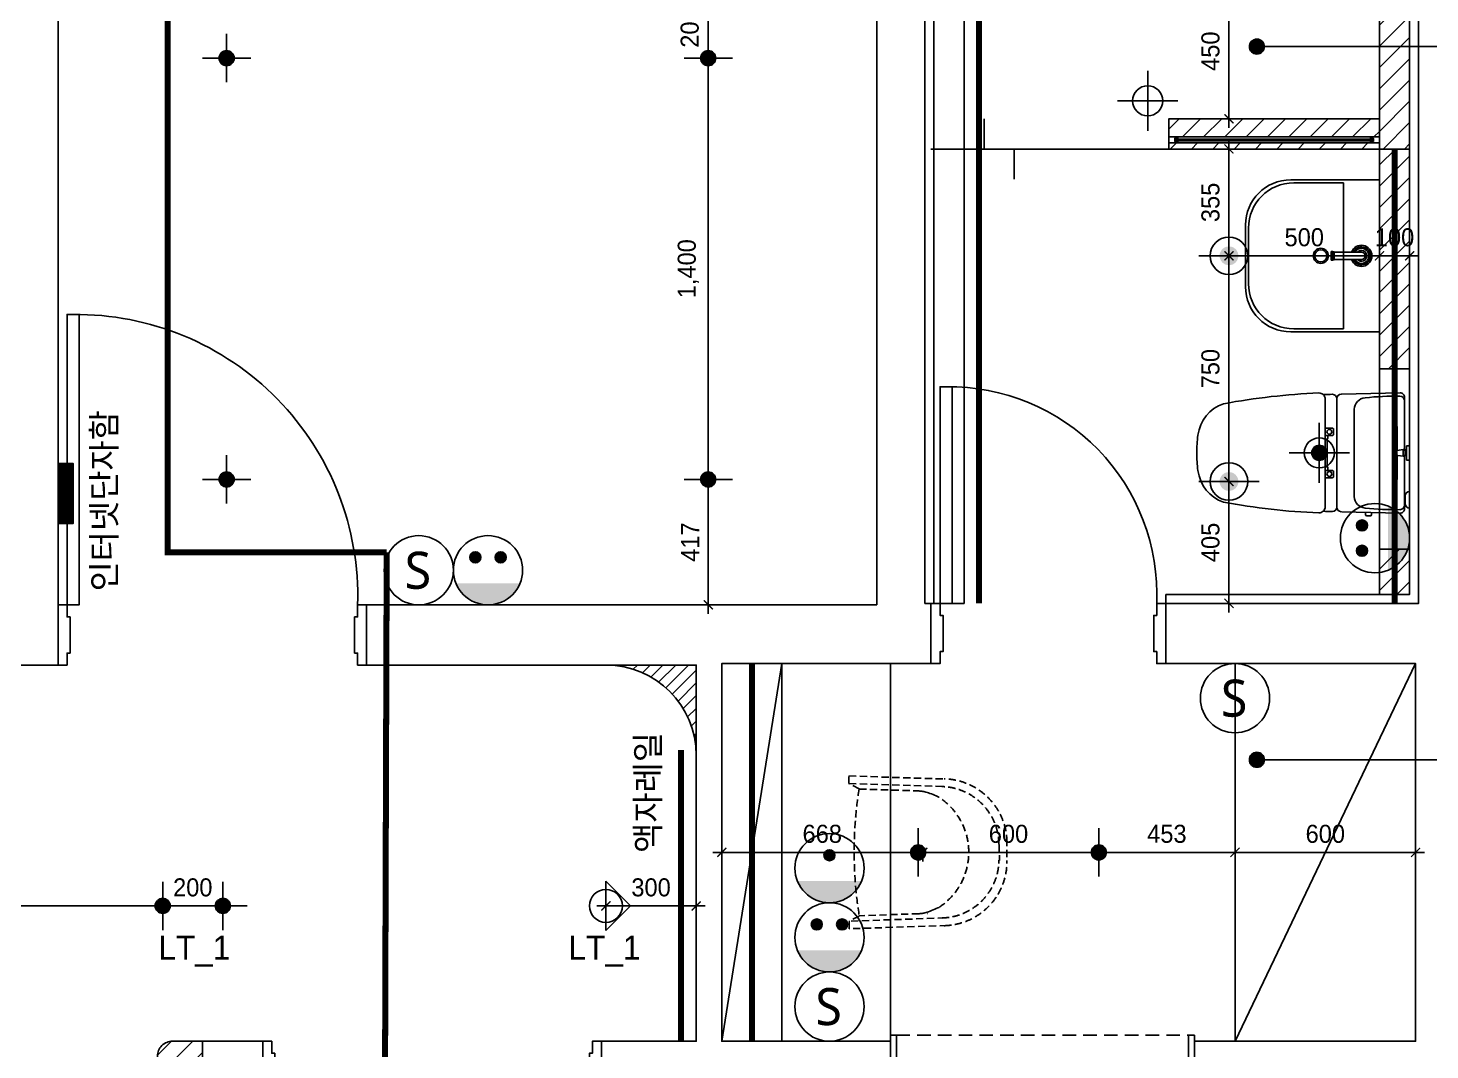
# Model space of a CAD drawing. Header units: millimetres. Extents: x 204923 to 257123, y 77248 to 107783.
# Drawn here: x 244012 to 248670, y 98023 to 101419 of the extents above; entities that cross this region are included whole.
import ezdxf

# ---------------------------------------------------------------- set-up
doc = ezdxf.new("R2010")
doc.units = ezdxf.units.MM
doc.header["$LTSCALE"] = 30
doc.header["$PDMODE"] = 3
for name, pattern in [('DH-HID2', [1.2, 0.8, -0.4]), ('HID', [2.3, 1.5, -0.8]), ('HID2', [1, 0.5, -0.5]), ('HIDDEN', [9.525, 6.35, -3.175])]:
    doc.linetypes.add(name, pattern=pattern)
doc.layers.get('DEFPOINTS').update_dxf_attribs({"color": 248})
for name, color, linetype in [('0-ELC TEXT', 7, 'Continuous'), ('03-WAL NEW', 3, 'Continuous'), ('06-FUR', 6, 'Continuous'), ('07-DIM WAL', 5, 'Continuous'), ('08-HAT', 8, 'Continuous'), ('2-con', 2, 'Continuous'), ('3.기호.계단선', 30, 'Continuous'), ('BATH', 5, 'Continuous'), ('CEIL-LIGHT', 7, 'Continuous'), ('CO-BATH', 6, 'Continuous'), ('CO-DO-FR', 7, 'Continuous'), ('CO-DOOR', 8, 'Continuous'), ('FIN', 2, 'Continuous'), ('FU-FURM', 251, 'DH-HID2'), ('HL', 6, 'HIDDEN'), ('RC-LIGHT', 7, 'Continuous'), ('설비', 140, 'Continuous')]:
    doc.layers.add(name, color=color, linetype=linetype)
doc.styles.add('HY 울릉도 L', font='')
doc.styles.add('코레일둥고', font='Korail_Round_Gothic_Medium.ttf')
doc.styles.get('HY 울릉도 L').set_extended_font_data('HY울릉도L')
doc.dimstyles.new('30', dxfattribs={"dimscale": 30, "dimtxt": 2, "dimasz": 1, "dimexe": 1, "dimexo": 1, "dimgap": 1, "dimtad": 1, "dimdec": 0, "dimrnd": 0.05, "dimdsep": 46, "dimlunit": 6, "dimtxsty": 'HY 울릉도 L', "dimblk": 'ARCHTICK', "dimcen": 2.5, "dimdle": 1, "dimclrd": 133, "dimclre": 133, "dimclrt": 30, "dimadec": 0, "dimazin": 0, "dimtfac": 1, "dimtdec": 0, "dimtix": 1, "dimtmove": 2, "dimatfit": 3, "dimldrblk": 'ARCHTICK', "dimfxl": 1, "dimlwd": -1, "dimlwe": -1, "dimarcsym": 0})
pattern_1 = [(45, (54919.72, 2669.96), (-35.355339, 35.355339), [])]

# ---------------------------------------------------------------- blocks, each defined once
blk = doc.blocks.new('_ArchTick')
at = {"color": 0, "linetype": 'ByBlock', "const_width": 0.15}
blk.add_lwpolyline([(-0.5, -0.5), (0.5, 0.5)], dxfattribs=at)
blk = doc.blocks.new('*D611')
at = {"layer": '07-DIM WAL', "color": 133}
for p, q in [((245932.1, 98531.9), (245932.1, 98531.9)), ((246232.1, 98531.9), (246232.1, 98531.9)), ((245902.1, 98501.9), (246262.1, 98501.9))]:
    blk.add_line(p, q, dxfattribs=at)
at = {"layer": 'DEFPOINTS', "color": 0}
for p in [(245932.1, 98501.9), (246232.1, 98501.9), (246232.1, 98501.9)]:
    blk.add_point(p, dxfattribs=at)
at = {"layer": '07-DIM WAL', "color": 133, "xscale": 30, "yscale": 30, "zscale": 30, "rotation": 180}
blk.add_blockref('_ArchTick', (245932.1, 98501.9), dxfattribs=at)
at = {"layer": '07-DIM WAL', "color": 133, "xscale": 30, "yscale": 30, "zscale": 30}
blk.add_blockref('_ArchTick', (246232.1, 98501.9), dxfattribs=at)
at = {"layer": '07-DIM WAL', "color": 30, "insert": (246082.1, 98563.2), "char_height": 60, "attachment_point": 5, "style": 'HY 울릉도 L'}
blk.add_mtext('300', dxfattribs=at)
blk = doc.blocks.new('1')
at = {"linetype": 'Continuous'}
h = blk.add_hatch(color=4, dxfattribs=at)
h.dxf.hatch_style = 1
edge = h.paths.add_edge_path()
edge.add_arc((11539653.5, -14273503.8), 37.5, 0, 360)
at = {"color": 1, "linetype": 'Continuous'}
for p, q in [((11539653.5, -14273637.1), (11539653.5, -14273370.5)), ((11539520.2, -14273503.8), (11539786.8, -14273503.8))]:
    blk.add_line(p, q, dxfattribs=at)
at = {"color": 4, "linetype": 'Continuous'}
for radius in [41.5, 37.5]:
    blk.add_circle((11539653.5, -14273503.8), radius, dxfattribs=at)
blk = doc.blocks.new('*D618')
at = {"layer": '07-DIM WAL', "color": 133}
for p, q in [((246272.1, 101549.4), (246272.1, 101289.4)), ((246242.1, 101519.4), (246242.1, 101519.4)), ((246242.1, 101319.4), (246242.1, 101319.4))]:
    blk.add_line(p, q, dxfattribs=at)
at = {"layer": 'DEFPOINTS', "color": 0}
for p in [(246272.1, 101519.4), (246272.1, 101319.4), (246272.1, 101319.4)]:
    blk.add_point(p, dxfattribs=at)
at = {"layer": '07-DIM WAL', "color": 133, "xscale": 30, "yscale": 30, "zscale": 30}
for p, rotation in [((246272.1, 101519.4), 270), ((246272.1, 101319.4), 90)]:
    blk.add_blockref('_ArchTick', p, dxfattribs=dict(at, rotation=rotation))
at = {"layer": '07-DIM WAL', "color": 30, "insert": (246210.8, 101419.4), "char_height": 60, "attachment_point": 5, "rotation": 90, "style": 'HY 울릉도 L'}
blk.add_mtext('200', dxfattribs=at)
blk = doc.blocks.new('*D619')
at = {"layer": '07-DIM WAL', "color": 133}
for p, q in [((246272.1, 101349.4), (246272.1, 99889.4)), ((246242.1, 101319.4), (246242.1, 101319.4)), ((246242.1, 99919.4), (246242.1, 99919.4))]:
    blk.add_line(p, q, dxfattribs=at)
at = {"layer": 'DEFPOINTS', "color": 0}
for p in [(246272.1, 101319.4), (246272.1, 99919.4), (246272.1, 99919.4)]:
    blk.add_point(p, dxfattribs=at)
at = {"layer": '07-DIM WAL', "color": 133, "xscale": 30, "yscale": 30, "zscale": 30}
for p, rotation in [((246272.1, 101319.4), 90), ((246272.1, 99919.4), 270)]:
    blk.add_blockref('_ArchTick', p, dxfattribs=dict(at, rotation=rotation))
at = {"layer": '07-DIM WAL', "color": 30, "insert": (246206.2, 100619.4), "char_height": 60, "attachment_point": 5, "rotation": 90, "style": 'HY 울릉도 L'}
blk.add_mtext('1,400', dxfattribs=at)
blk = doc.blocks.new('*D620')
at = {"layer": '07-DIM WAL', "color": 133}
for p, q in [((246242.1, 99919.4), (246242.1, 99919.4)), ((246272.1, 99949.4), (246272.1, 99472.4)), ((246242.1, 99502.4), (246242.1, 99502.4))]:
    blk.add_line(p, q, dxfattribs=at)
at = {"layer": 'DEFPOINTS', "color": 0}
for p in [(246272.1, 99919.4), (246272.1, 99502.4), (246272.1, 99502.4)]:
    blk.add_point(p, dxfattribs=at)
at = {"layer": '07-DIM WAL', "color": 133, "xscale": 30, "yscale": 30, "zscale": 30}
for p, rotation in [((246272.1, 99919.4), 90), ((246272.1, 99502.4), 270)]:
    blk.add_blockref('_ArchTick', p, dxfattribs=dict(at, rotation=rotation))
at = {"layer": '07-DIM WAL', "color": 30, "insert": (246212.1, 99710.9), "char_height": 60, "attachment_point": 5, "rotation": 90, "style": 'HY 울릉도 L'}
blk.add_mtext('417', dxfattribs=at)
blk = doc.blocks.new('*D630')
at = {"layer": '07-DIM WAL', "color": 133}
for p, q in [((246969.6, 98709.9), (246969.6, 98709.9)), ((247569.6, 98709.9), (247569.6, 98709.9)), ((247599.6, 98679.9), (246939.6, 98679.9))]:
    blk.add_line(p, q, dxfattribs=at)
at = {"layer": 'DEFPOINTS', "color": 0}
for p in [(246969.6, 98679.9), (246969.6, 98679.9), (247569.6, 98679.9)]:
    blk.add_point(p, dxfattribs=at)
at = {"layer": '07-DIM WAL', "color": 133, "xscale": 30, "yscale": 30, "zscale": 30, "rotation": 180}
blk.add_blockref('_ArchTick', (246969.6, 98679.9), dxfattribs=at)
at = {"layer": '07-DIM WAL', "color": 133, "xscale": 30, "yscale": 30, "zscale": 30}
blk.add_blockref('_ArchTick', (247569.6, 98679.9), dxfattribs=at)
at = {"layer": '07-DIM WAL', "color": 30, "insert": (247269.6, 98741.1), "char_height": 60, "attachment_point": 5, "style": 'HY 울릉도 L'}
blk.add_mtext('600', dxfattribs=at)
blk = doc.blocks.new('*D631')
at = {"layer": '07-DIM WAL', "color": 133}
for p, q in [((247014.6, 98679.9), (246287.1, 98679.9)), ((246317.1, 98664.9), (246317.1, 98649.9)), ((246984.6, 98664.9), (246984.6, 98649.9))]:
    blk.add_line(p, q, dxfattribs=at)
at = {"layer": 'DEFPOINTS', "color": 0}
for p in [(246317.1, 98694.9), (246984.6, 98694.9), (246317.1, 98679.9)]:
    blk.add_point(p, dxfattribs=at)
at = {"layer": '07-DIM WAL', "color": 133, "xscale": 30, "yscale": 30, "zscale": 30, "rotation": 180}
blk.add_blockref('_ArchTick', (246317.1, 98679.9), dxfattribs=at)
at = {"layer": '07-DIM WAL', "color": 133, "xscale": 30, "yscale": 30, "zscale": 30}
blk.add_blockref('_ArchTick', (246984.6, 98679.9), dxfattribs=at)
at = {"layer": '07-DIM WAL', "color": 30, "insert": (246650.8, 98741.2), "char_height": 60, "attachment_point": 5, "style": 'HY 울릉도 L'}
blk.add_mtext('668', dxfattribs=at)
blk = doc.blocks.new('*D632')
at = {"layer": '07-DIM WAL', "color": 133}
for p, q in [((247569.6, 98709.9), (247569.6, 98709.9)), ((248022.1, 98709.9), (248022.1, 98709.9)), ((247539.6, 98679.9), (248052.1, 98679.9))]:
    blk.add_line(p, q, dxfattribs=at)
at = {"layer": 'DEFPOINTS', "color": 0}
for p in [(247569.6, 98679.9), (248022.1, 98679.9), (248022.1, 98679.9)]:
    blk.add_point(p, dxfattribs=at)
at = {"layer": '07-DIM WAL', "color": 133, "xscale": 30, "yscale": 30, "zscale": 30, "rotation": 180}
blk.add_blockref('_ArchTick', (247569.6, 98679.9), dxfattribs=at)
at = {"layer": '07-DIM WAL', "color": 133, "xscale": 30, "yscale": 30, "zscale": 30}
blk.add_blockref('_ArchTick', (248022.1, 98679.9), dxfattribs=at)
at = {"layer": '07-DIM WAL', "color": 30, "insert": (247795.8, 98741.2), "char_height": 60, "attachment_point": 5, "style": 'HY 울릉도 L'}
blk.add_mtext('453', dxfattribs=at)
blk = doc.blocks.new('*D639')
at = {"layer": '07-DIM WAL', "color": 133}
for p, q in [((248022.1, 98709.9), (248022.1, 98709.9)), ((247992.1, 98679.9), (248652.1, 98679.9)), ((248622.1, 98649.9), (248622.1, 98649.9))]:
    blk.add_line(p, q, dxfattribs=at)
at = {"layer": 'DEFPOINTS', "color": 0}
for p in [(248022.1, 98679.9), (248622.1, 98679.9), (248622.1, 98679.9)]:
    blk.add_point(p, dxfattribs=at)
at = {"layer": '07-DIM WAL', "color": 133, "xscale": 30, "yscale": 30, "zscale": 30, "rotation": 180}
blk.add_blockref('_ArchTick', (248022.1, 98679.9), dxfattribs=at)
at = {"layer": '07-DIM WAL', "color": 133, "xscale": 30, "yscale": 30, "zscale": 30}
blk.add_blockref('_ArchTick', (248622.1, 98679.9), dxfattribs=at)
at = {"layer": '07-DIM WAL', "color": 30, "insert": (248322.1, 98741.1), "char_height": 60, "attachment_point": 5, "style": 'HY 울릉도 L'}
blk.add_mtext('600', dxfattribs=at)
blk = doc.blocks.new('*D640')
at = {"layer": '07-DIM WAL', "color": 133}
for p, q in [((247972.1, 100662.4), (247972.1, 100662.4)), ((248002.1, 100692.4), (248002.1, 99882.4)), ((247972.1, 99912.4), (247972.1, 99912.4))]:
    blk.add_line(p, q, dxfattribs=at)
at = {"layer": 'DEFPOINTS', "color": 0}
for p in [(248002.1, 100662.4), (248002.1, 99912.4), (248002.1, 99912.4)]:
    blk.add_point(p, dxfattribs=at)
at = {"layer": '07-DIM WAL', "color": 133, "xscale": 30, "yscale": 30, "zscale": 30}
for p, rotation in [((248002.1, 100662.4), 90), ((248002.1, 99912.4), 270)]:
    blk.add_blockref('_ArchTick', p, dxfattribs=dict(at, rotation=rotation))
at = {"layer": '07-DIM WAL', "color": 30, "insert": (247940.8, 100287.4), "char_height": 60, "attachment_point": 5, "rotation": 90, "style": 'HY 울릉도 L'}
blk.add_mtext('750', dxfattribs=at)
blk = doc.blocks.new('*D641')
at = {"layer": '07-DIM WAL', "color": 133}
for p, q in [((247972.1, 99912.4), (247972.1, 99912.4)), ((248002.1, 99942.4), (248002.1, 99477.4)), ((247972.1, 99507.4), (247972.1, 99507.4))]:
    blk.add_line(p, q, dxfattribs=at)
at = {"layer": 'DEFPOINTS', "color": 0}
for p in [(248002.1, 99912.4), (248002.1, 99507.4), (248002.1, 99507.4)]:
    blk.add_point(p, dxfattribs=at)
at = {"layer": '07-DIM WAL', "color": 133, "xscale": 30, "yscale": 30, "zscale": 30}
for p, rotation in [((248002.1, 99912.4), 90), ((248002.1, 99507.4), 270)]:
    blk.add_blockref('_ArchTick', p, dxfattribs=dict(at, rotation=rotation))
at = {"layer": '07-DIM WAL', "color": 30, "insert": (247940.8, 99709.9), "char_height": 60, "attachment_point": 5, "rotation": 90, "style": 'HY 울릉도 L'}
blk.add_mtext('405', dxfattribs=at)
blk = doc.blocks.new('*D642')
at = {"layer": '07-DIM WAL', "color": 133}
for p, q in [((248002.1, 100632.4), (248002.1, 101047.4)), ((247972.1, 101017.4), (247972.1, 101017.4)), ((247972.1, 100662.4), (247972.1, 100662.4))]:
    blk.add_line(p, q, dxfattribs=at)
at = {"layer": 'DEFPOINTS', "color": 0}
for p in [(248002.1, 101017.4), (248002.1, 101017.4), (248002.1, 100662.4)]:
    blk.add_point(p, dxfattribs=at)
at = {"layer": '07-DIM WAL', "color": 133, "xscale": 30, "yscale": 30, "zscale": 30}
for p, rotation in [((248002.1, 101017.4), 90), ((248002.1, 100662.4), 270)]:
    blk.add_blockref('_ArchTick', p, dxfattribs=dict(at, rotation=rotation))
at = {"layer": '07-DIM WAL', "color": 30, "insert": (247940.8, 100839.9), "char_height": 60, "attachment_point": 5, "rotation": 90, "style": 'HY 울릉도 L'}
blk.add_mtext('355', dxfattribs=at)
blk = doc.blocks.new('*D643')
at = {"layer": '07-DIM WAL', "color": 133}
for p, q in [((247972.1, 100662.4), (248532.1, 100662.4)), ((248002.1, 100692.4), (248002.1, 100692.4)), ((248502.1, 100632.4), (248502.1, 100632.4))]:
    blk.add_line(p, q, dxfattribs=at)
at = {"layer": 'DEFPOINTS', "color": 0}
for p in [(248002.1, 100662.4), (248502.1, 100662.4), (248502.1, 100662.4)]:
    blk.add_point(p, dxfattribs=at)
at = {"layer": '07-DIM WAL', "color": 133, "xscale": 30, "yscale": 30, "zscale": 30, "rotation": 180}
blk.add_blockref('_ArchTick', (248002.1, 100662.4), dxfattribs=at)
at = {"layer": '07-DIM WAL', "color": 133, "xscale": 30, "yscale": 30, "zscale": 30}
blk.add_blockref('_ArchTick', (248502.1, 100662.4), dxfattribs=at)
at = {"layer": '07-DIM WAL', "color": 30, "insert": (248252.1, 100723.7), "char_height": 60, "attachment_point": 5, "style": 'HY 울릉도 L'}
blk.add_mtext('500', dxfattribs=at)
blk = doc.blocks.new('*D644')
at = {"layer": '07-DIM WAL', "color": 133}
for p, q in [((248472.1, 100662.4), (248632.1, 100662.4)), ((248502.1, 100692.4), (248502.1, 100692.4)), ((248602.1, 100692.4), (248602.1, 100692.4))]:
    blk.add_line(p, q, dxfattribs=at)
at = {"layer": 'DEFPOINTS', "color": 0}
for p in [(248502.1, 100662.4), (248602.1, 100662.4), (248602.1, 100662.4)]:
    blk.add_point(p, dxfattribs=at)
at = {"layer": '07-DIM WAL', "color": 133, "xscale": 30, "yscale": 30, "zscale": 30}
blk.add_blockref('_ArchTick', (248502.1, 100662.4), dxfattribs=at)
at = {"layer": '07-DIM WAL', "color": 133, "xscale": 30, "yscale": 30, "zscale": 30, "rotation": 180}
blk.add_blockref('_ArchTick', (248602.1, 100662.4), dxfattribs=at)
at = {"layer": '07-DIM WAL', "color": 30, "insert": (248552.1, 100723.6), "char_height": 60, "attachment_point": 5, "style": 'HY 울릉도 L'}
blk.add_mtext('100', dxfattribs=at)
blk = doc.blocks.new('*D647')
at = {"layer": '07-DIM WAL', "color": 133}
for p, q in [((248002.1, 101597.4), (248002.1, 101087.4)), ((247972.1, 101567.4), (247972.1, 101567.4)), ((247972.1, 101117.4), (247972.1, 101117.4))]:
    blk.add_line(p, q, dxfattribs=at)
at = {"layer": 'DEFPOINTS', "color": 0}
for p in [(248002.1, 101567.4), (248002.1, 101117.4), (248002.1, 101117.4)]:
    blk.add_point(p, dxfattribs=at)
at = {"layer": '07-DIM WAL', "color": 133, "xscale": 30, "yscale": 30, "zscale": 30}
for p, rotation in [((248002.1, 101567.4), 90), ((248002.1, 101117.4), 270)]:
    blk.add_blockref('_ArchTick', p, dxfattribs=dict(at, rotation=rotation))
at = {"layer": '07-DIM WAL', "color": 30, "insert": (247940.8, 101342.4), "char_height": 60, "attachment_point": 5, "rotation": 90, "style": 'HY 울릉도 L'}
blk.add_mtext('450', dxfattribs=at)
blk = doc.blocks.new('hallogen')
h = blk.add_hatch(color=256)
h.dxf.hatch_style = 1
edge = h.paths.add_edge_path()
edge.add_arc((48591.7, 60854.3), 31.2, 0, 360, ccw=False)
at = {"color": 1, "linetype": 'Continuous'}
for p, q in [((48591.7, 60954.3), (48591.7, 60754.3)), ((48691.7, 60854.3), (48491.7, 60854.3))]:
    blk.add_line(p, q, dxfattribs=at)
at = {"color": 4, "linetype": 'Continuous'}
blk.add_circle((48591.7, 60854.3), 62.5, dxfattribs=at)
blk = doc.blocks.new('SW')
at = {"layer": '설비', "color": 140}
blk.add_circle((11533254.1, -14277699.4), 184, dxfattribs=at)
at = {"layer": '설비', "color": 140, "insert": (11533320, -14277600.8), "char_height": 197.143, "width": 314.327, "attachment_point": 3, "style": '코레일둥고'}
blk.add_mtext('{\\fMalgun Gothic|b0|i0|c129|p50;S}', dxfattribs=at)
blk = doc.blocks.new('egoo')
at = {"layer": '설비'}
h = blk.add_hatch(color=140, dxfattribs=at)
edge = h.paths.add_edge_path()
edge.add_arc((1015645.3, 443433.7), 22.3, 0, 360)
h = blk.add_hatch(color=140, dxfattribs=at)
edge = h.paths.add_edge_path()
edge.add_arc((1015747.7, 443433.7), 22.3, 0, 360)
h = blk.add_hatch(color=140, dxfattribs=at)
edge = h.paths.add_edge_path()
edge.add_line((1015826.3, 443329.1), (1015566.6, 443329.1))
edge.add_ellipse((1015696.5, 443381.5), major_axis=(99, 99), ratio=1, start_angle=156.9578, end_angle=293.0422)
at = {"layer": '설비', "color": 140}
for centre, radius in [((1015696.5, 443381.5), 140), ((1015645.3, 443433.7), 22.3), ((1015747.7, 443433.7), 22.3)]:
    blk.add_circle(centre, radius, dxfattribs=at)
blk = doc.blocks.new('DLFRN')
at = {"layer": '설비'}
h = blk.add_hatch(color=140, dxfattribs=at)
edge = h.paths.add_edge_path()
edge.add_arc((236552.3, 104850.7), 18.3, 0, 360)
h = blk.add_hatch(color=140, dxfattribs=at)
edge = h.paths.add_edge_path()
edge.add_line((236658.9, 104764.8), (236445.6, 104764.8))
edge.add_ellipse((236552.3, 104807.8), major_axis=(81.3, 81.3), ratio=1, start_angle=156.9578, end_angle=293.0422)
at = {"layer": '설비', "color": 140}
for centre, radius in [((236552.3, 104807.8), 115), ((236552.3, 104850.7), 18.3)]:
    blk.add_circle(centre, radius, dxfattribs=at)
blk = doc.blocks.new('cdr')
at = {"layer": '3.기호.계단선'}
h = blk.add_hatch(color=256, dxfattribs=at)
h.dxf.hatch_style = 1
h.paths.add_polyline_path([(222527.1, 100007.4, 1), (222477.1, 100007.4, 1)])
at = {"layer": '2-con'}
for p, q in [((218312.1, 103736.5), (218312.1, 99302.4)), ((221032.1, 99502.4), (221032.1, 102761.4)), ((219337.1, 99502.4), (221032.1, 99502.4)), ((218992.1, 98052.4), (218792.1, 98052.4)), ((218792.1, 98052.4), (218792.1, 93472.4)), ((218992.1, 93259.4), (218992.1, 98052.4)), ((222087.1, 97852.4), (222087.1, 98052.4))]:
    blk.add_line(p, q, dxfattribs=at)
for points in [[(221992.1, 99507.4), (222832.1, 99507.4), (222832.1, 102047.4), (221192.1, 102047.4), (221192.1, 99507.4)], [(219337.1, 99302.4), (219337.1, 99502.4), (219337.1, 99302.4), (220432.1, 99302.4), (220432.1, 98052.4), (220117.1, 98052.4), (220117.1, 97852.4), (220117.1, 98052.4)], [(221212.1, 99307.4), (221212.1, 99507.4), (221192.1, 99507.4)], [(221992.1, 99307.4), (221992.1, 99507.4), (221992.1, 99307.4), (222822.1, 99307.4), (222822.1, 98052.4), (222087.1, 98052.4)], [(218112.1, 99302.4), (218312.1, 99302.4), (218312.1, 99302.4)], [(221077.1, 98052.4), (220517.1, 98052.4), (220517.1, 99307.4), (221212.1, 99307.4), (221212.1, 99307.4)], [(220117.1, 97852.4), (221077.1, 97852.4), (221077.1, 98052.4), (221077.1, 97852.4)]]:
    blk.add_lwpolyline(points, dxfattribs=at)
at = {"layer": '3.기호.계단선'}
for p, q in [((221932.1, 101277.4), (221932.1, 101077.4)), ((221832.1, 101177.4), (222032.1, 101177.4)), ((222502.1, 100107.4), (222502.1, 99907.4)), ((222402.1, 100007.4), (222602.1, 100007.4))]:
    blk.add_line(p, q, dxfattribs=at)
for centre, radius in [((221932.1, 101177.4), 50), ((222502.1, 100007.4), 50), ((222502.1, 100007.4), 25)]:
    blk.add_circle(centre, radius, dxfattribs=at)
at = {"layer": 'CO-DO-FR'}
for points in [[(218312.1, 99502.4), (218312.1, 99302.4), (218342.1, 99302.4), (218342.1, 99342.4), (218352.1, 99342.4), (218352.1, 99462.4), (218342.1, 99462.4), (218342.1, 99502.4), (218312.1, 99502.4)], [(219337.1, 99502.4), (219337.1, 99302.4), (219307.1, 99302.4), (219307.1, 99342.4), (219297.1, 99342.4), (219297.1, 99462.4), (219307.1, 99462.4), (219307.1, 99502.4), (219337.1, 99502.4)], [(221212.1, 99507.4), (221212.1, 99307.4), (221242.1, 99307.4), (221242.1, 99347.4), (221252.1, 99347.4), (221252.1, 99467.4), (221242.1, 99467.4), (221242.1, 99507.4), (221212.1, 99507.4)], [(221992.1, 99507.4), (221992.1, 99307.4), (221962.1, 99307.4), (221962.1, 99347.4), (221952.1, 99347.4), (221952.1, 99467.4), (221962.1, 99467.4), (221962.1, 99507.4), (221992.1, 99507.4)], [(218992.1, 97852.4), (218992.1, 98052.4), (219022.1, 98052.4), (219022.1, 98012.4), (219032.1, 98012.4), (219032.1, 97892.4), (219022.1, 97892.4), (219022.1, 97852.4), (218992.1, 97852.4)], [(220117.1, 97852.4), (220117.1, 98052.4), (220087.1, 98052.4), (220087.1, 98012.4), (220077.1, 98012.4), (220077.1, 97892.4), (220087.1, 97892.4), (220087.1, 97852.4), (220117.1, 97852.4)]]:
    blk.add_lwpolyline(points, close=True, dxfattribs=at)
at = {"layer": 'CO-DOOR'}
for points in [[(218382.1, 100467.4), (218382.1, 99502.4), (218342.1, 99502.4), (218342.1, 100467.4)], [(221282.1, 100227.4), (221282.1, 99507.4), (221242.1, 99507.4), (221242.1, 100227.4)]]:
    blk.add_lwpolyline(points, close=True, dxfattribs=at)
for centre, radius, start, end in [((218372.1, 99532), 935.5, 358.1876, 90.6125), ((221272.1, 99536.8), 690.6, 357.5565, 90.8296)]:
    blk.add_arc(centre, radius, start, end, dxfattribs=at)
blk = doc.blocks.new('cjswjdeh')
at = {"layer": '03-WAL NEW'}
h = blk.add_hatch(dxfattribs=at)
h.set_pattern_fill('_USER', color=256, scale=50, angle=45, pattern_type=0)
h.set_pattern_definition(pattern_1)
h.paths.add_polyline_path([(277721.8, 104687.3), (277621.8, 104687.3), (277621.8, 103687.3), (277721.8, 103687.3)])
h = blk.add_hatch(dxfattribs=at)
h.set_pattern_fill('_USER', color=256, scale=30, angle=45, double=1, pattern_type=0)
h.set_pattern_definition([(45, (143092.56, 42390.91), (-21.2132034, 21.2132034), [])])
h.paths.add_polyline_path([(275051.8, 101972.3, -0.414214), (275351.8, 101672.3), (275351.8, 101972.3)])
h = blk.add_hatch(dxfattribs=at)
h.set_pattern_fill('_USER', color=256, scale=50, angle=45, pattern_type=0)
h.set_pattern_definition([(45, (54919.72, 2669.96), (-35.355339, 35.355339), [])])
h.paths.add_polyline_path([(273711.8, 96746.7), (273561.8, 96746.7), (273561.8, 96142.3), (273711.8, 96142.3)])
h.paths.add_polyline_path([(273711.8, 97922.3), (273561.8, 97922.3), (273561.8, 96746.7), (273711.8, 96746.7)])
h.paths.add_polyline_path([(273711.8, 100722.3), (273561.8, 100722.3), (273561.8, 99122.3), (273711.8, 99122.3)])
at = {"layer": '08-HAT'}
h = blk.add_hatch(dxfattribs=at)
h.set_pattern_fill('_USER', color=8, scale=50, angle=45, pattern_type=0)
h.set_pattern_definition(pattern_1)
h.paths.add_polyline_path([(277621.8, 103787.3), (276921.8, 103787.3), (276921.8, 103727.3), (277621.8, 103727.3)])
h = blk.add_hatch(dxfattribs=at)
h.set_pattern_fill('_USER', color=8, scale=50, angle=45, pattern_type=0)
h.set_pattern_definition(pattern_1)
h.paths.add_polyline_path([(277621.8, 103707.3), (277591.8, 103707.3), (276921.8, 103707.3), (276921.8, 103687.3), (277621.8, 103687.3)])
h = blk.add_hatch(dxfattribs=at)
h.set_pattern_fill('_USER', color=8, scale=50, angle=45, pattern_type=0)
h.set_pattern_definition([(45, (54919.72, 2699.96), (-35.355339, 35.355339), [])])
h.paths.add_polyline_path([(277721.8, 103687.3), (277621.8, 103687.3), (277621.8, 102957.3), (277721.8, 102957.3)])
h.paths.add_polyline_path([(277721.8, 102357.3), (277621.8, 102357.3), (277621.8, 102207.3), (277721.8, 102207.3)])
at = {"color": 8}
for p, q in [((276921.8, 103687.3), (276131.8, 103687.3)), ((277621.8, 103332.3), (277556.8, 103332.3))]:
    blk.add_line(p, q, dxfattribs=at)
blk.add_lwpolyline([(276308.2, 103787.3), (276308.2, 103687.3), (276408.2, 103687.3), (276408.2, 103587.3)], dxfattribs=at)
at = {"layer": '03-WAL NEW'}
for p, q in [((277621.8, 102957.3), (277721.8, 102957.3)), ((277621.8, 102357.3), (277721.8, 102357.3))]:
    blk.add_line(p, q, dxfattribs=at)
for points in [[(277721.8, 104687.3), (277621.8, 104687.3), (277621.8, 103687.3), (277721.8, 103687.3)], [(277621.8, 103687.3), (277721.8, 103687.3), (277721.8, 102207.3), (277621.8, 102207.3)]]:
    blk.add_lwpolyline(points, close=True, dxfattribs=at)
for points in [[(277621.8, 103787.3), (276921.8, 103787.3), (276921.8, 103687.3), (277621.8, 103687.3), (277621.8, 103787.3)], [(275351.8, 101672.3), (275351.8, 101972.3), (275051.8, 101972.3)]]:
    blk.add_lwpolyline(points, dxfattribs=at)
blk.add_lwpolyline([(273711.8, 100722.3), (273611.8, 100722.3, 0.414214), (273561.8, 100672.3), (273561.8, 96142.3), (273711.8, 96142.3), (273711.8, 100722.3)], format="xyb", dxfattribs=at)
blk.add_arc((275051.8, 101672.3), 300, 0, 90, dxfattribs=at)
at = {"layer": '06-FUR', "color": 8}
for p, q in [((275636.8, 101977.3), (275436.8, 100722.3)), ((277141.8, 100722.3), (277741.8, 101977.3))]:
    blk.add_line(p, q, dxfattribs=at)
at = {"layer": '06-FUR', "color": 8, "linetype": 'HID'}
blk.add_line((276016.8, 100742.3), (276986.8, 100742.3), dxfattribs=at)
at = {"layer": '06-FUR', "color": 8}
for points in [[(275996.8, 100722.3), (275436.8, 100722.3), (275436.8, 101977.3), (275996.8, 101977.3)], [(275436.8, 100722.3), (275636.8, 100722.3), (275636.8, 101977.3), (275436.8, 101977.3)], [(277141.8, 101977.3), (277741.8, 101977.3), (277741.8, 100722.3), (277141.8, 100722.3)], [(275996.8, 100502.3), (276016.8, 100502.3), (276016.8, 100742.3), (275996.8, 100742.3)], [(276986.8, 100502.3), (277006.8, 100502.3), (277006.8, 100742.3), (276986.8, 100742.3)]]:
    blk.add_lwpolyline(points, close=True, dxfattribs=at)
at = {"layer": 'BATH', "color": 8}
blk.add_line((276911.8, 102177.3), (276911.8, 102207.3), dxfattribs=at)
blk.add_lwpolyline([(276141.8, 102177.3), (276141.8, 104687.3), (277721.8, 104687.3), (277721.8, 102207.3), (276911.8, 102207.3)], dxfattribs=at)
at = {"layer": 'CO-BATH', "color": 8}
for p, q in [((276941.8, 103719.8), (277601.8, 103719.8)), ((276941.8, 103714.8), (277601.8, 103714.8)), ((277326.8, 103584.8), (277621.8, 103584.8)), ((277621.8, 103584.8), (277621.8, 103079.8)), ((277336.8, 103574.8), (277501.8, 103574.8)), ((277501.8, 103574.8), (277501.8, 103089.8)), ((277176.8, 103229.8), (277176.8, 103434.8)), ((277186.8, 103239.8), (277186.8, 103424.8)), ((277461.3, 103317.8), (277461.3, 103346.8)), ((277466.3, 103346.8), (277461.3, 103346.8)), ((277466.3, 103317.8), (277461.3, 103317.8)), ((277466.3, 103317.8), (277466.3, 103346.8)), ((277471.3, 103345.8), (277466.3, 103345.8)), ((277471.3, 103318.8), (277466.3, 103318.8)), ((277471.3, 103318.8), (277471.3, 103345.8)), ((277561.8, 103344.8), (277471.3, 103344.8)), ((277561.8, 103319.8), (277471.3, 103319.8)), ((277621.8, 103079.8), (277326.8, 103079.8)), ((277501.8, 103089.8), (277336.8, 103089.8))]:
    blk.add_line(p, q, dxfattribs=at)
for points in [[(276921.8, 103707.3), (276921.8, 103727.3), (277621.8, 103727.3), (277621.8, 103707.3)], [(276921.8, 103707.3), (276951.8, 103707.3), (276951.8, 103712.3), (276941.8, 103712.3), (276941.8, 103722.3), (276951.8, 103722.3), (276951.8, 103727.3), (276921.8, 103727.3)], [(277621.8, 103707.3), (277591.8, 103707.3), (277591.8, 103712.3), (277601.8, 103712.3), (277601.8, 103722.3), (277591.8, 103722.3), (277591.8, 103727.3), (277621.8, 103727.3)]]:
    blk.add_lwpolyline(points, close=True, dxfattribs=at)
for radius in [25, 20]:
    blk.add_circle((277426.8, 103332.3), radius, dxfattribs=at)
for centre, radius, start, end in [((277326.8, 103434.8), 150, 90, 180), ((277336.8, 103424.8), 150, 90, 180), ((277561.8, 103332.3), 35, 200.9249, 159.0752), ((277561.8, 103332.3), 30, 204.6243, 155.3757), ((277561.8, 103332.3), 25, 210, 150), ((277561.8, 103332.3), 18, 223.983, 136.0171), ((277561.8, 103332.3), 12.5, 270, 90), ((277326.8, 103229.8), 150, 180, 270), ((277336.8, 103239.8), 150, 180, 270)]:
    blk.add_arc(centre, radius, start, end, dxfattribs=at)
at = {"layer": 'FIN', "color": 8}
for p, q in [((277441.2, 102677.3), (277441.2, 102856.6)), ((277480.4, 102857.7), (277480.4, 102677.3)), ((277705.4, 102685.3), (277705.4, 102849.9)), ((277538.2, 102822.6), (277538.2, 102677.3)), ((277441.2, 102677.3), (277441.2, 102498)), ((277480.4, 102497), (277480.4, 102677.3)), ((277538.2, 102532.1), (277538.2, 102677.3)), ((277705.4, 102669.4), (277705.4, 102504.7)), ((277706.8, 102521.6), (277706.8, 102534.1)), ((277706.8, 102521.6), (277706.8, 102509.1))]:
    blk.add_line(p, q, dxfattribs=at)
for points in [[(277480.4, 102857.7, 0.371724), (277465.7, 102872.1, 0.003515), (277434.8, 102871.2, 0.320541)], [(277705.4, 102849.9), (277705.4, 102862.3, 0.421209), (277690.1, 102877.3), (277495.1, 102872.7, 0.001659)], [(277480.4, 102497, -0.371724), (277465.7, 102482.6, -0.003515), (277434.8, 102483.4, -0.320541)], [(277705.4, 102504.7), (277705.4, 102492.3, -0.421209), (277690.1, 102477.3), (277495.1, 102482, -0.001659)]]:
    blk.add_lwpolyline(points, format="xyb", dxfattribs=at)
for centre, radius, start, end in [((277143.5, 102721.6), 125.5, 108.2964, 173.4241), ((277510.2, 100672.5), 2205.9, 92.3333, 100.6081), ((277421.2, 102856.6), 20, 0, 92.3333), ((277495.4, 102857.7), 15, 91.3651, 180), ((277578.2, 102820.8), 40, 95.9437, 177.5129), ((277677.6, 101866), 1000, 89.3116, 95.9437), ((277689.4, 102849.9), 16, 0, 89.3116), ((277420.4, 102677.3), 405.9, 171.6993, 180), ((277420.4, 102677.3), 405.9, 180, 188.3007), ((277143.5, 102633.1), 125.5, 186.5759, 251.7036), ((277510.2, 104682.1), 2205.9, 259.3919, 267.6667), ((277578.2, 102533.8), 40, 182.4871, 264.0563), ((277721.8, 102534.1), 15, 90, 180), ((277421.2, 102498), 20, 267.6667, 0), ((277495.4, 102497), 15, 180, 268.6349), ((277677.6, 103488.7), 1000, 264.0563, 270.6884), ((277689.4, 102504.7), 16, 270.6884, 0), ((277721.8, 102509.1), 15, 180, 270)]:
    blk.add_arc(centre, radius, start, end, dxfattribs=at)
at = {"layer": 'FU-FURM', "color": 8}
for p, q in [((275859.3, 101603.7), (276173.5, 101593.9)), ((275859.3, 101578.3), (275859.3, 101603.7)), ((275859.3, 101578.3), (276179.9, 101568.3)), ((275893.2, 101561.4), (275859.3, 101578.3)), ((275893.2, 101560.3), (276091.7, 101554.1)), ((276095.2, 101553.8), (276091.7, 101554.1)), ((276098.4, 101553.4), (276095.2, 101553.8)), ((276101.6, 101553), (276098.4, 101553.4)), ((276104.8, 101552.5), (276101.6, 101553)), ((276108, 101551.9), (276104.8, 101552.5)), ((276111.4, 101551.1), (276108, 101551.9)), ((276115, 101550.2), (276111.4, 101551.1)), ((276119, 101549), (276115, 101550.2)), ((276123.4, 101547.5), (276119, 101549)), ((276128.3, 101545.9), (276123.4, 101547.5)), ((276133.4, 101544), (276128.3, 101545.9)), ((276138.7, 101541.9), (276133.4, 101544)), ((276143.9, 101539.8), (276138.7, 101541.9)), ((276149, 101537.6), (276143.9, 101539.8)), ((276153.7, 101535.3), (276149, 101537.6)), ((276158, 101533.2), (276153.7, 101535.3)), ((276384.2, 101394.3), (276384.3, 101316.4)), ((276358.8, 101376.3), (276358.9, 101323.2)), ((276144.4, 101160.6), (276139.2, 101158.4)), ((276149.5, 101162.8), (276144.4, 101160.6)), ((276154.2, 101165), (276149.5, 101162.8)), ((276158.4, 101167.2), (276154.2, 101165)), ((275893.7, 101138.3), (275859.9, 101121.3)), ((276178.1, 101132), (275859.9, 101121.3)), ((275859.9, 101096), (275859.9, 101121.3)), ((276092.2, 101146.1), (275893.7, 101139.4)), ((276095.7, 101146.4), (276092.2, 101146.1)), ((276098.9, 101146.8), (276095.7, 101146.4)), ((276102.1, 101147.2), (276098.9, 101146.8)), ((276105.3, 101147.7), (276102.1, 101147.2)), ((276108.5, 101148.3), (276105.3, 101147.7)), ((276111.9, 101149.1), (276108.5, 101148.3)), ((276115.5, 101150.1), (276111.9, 101149.1)), ((276119.5, 101151.3), (276115.5, 101150.1)), ((276123.9, 101152.7), (276119.5, 101151.3)), ((276128.8, 101154.4), (276123.9, 101152.7)), ((276133.9, 101156.3), (276128.8, 101154.4)), ((276139.2, 101158.4), (276133.9, 101156.3)), ((276184.7, 101106.8), (275859.9, 101096))]:
    blk.add_line(p, q, dxfattribs=at)
for centre, radius, start, end in [((276170.6, 101380.7), 213.6, 0.9092, 88.7855), ((277207.1, 101351.5), 1330.6, 170.9232, 189.2189), ((276038.8, 101350), 218.5, 68.3494, 68.4722), ((276038.8, 101350), 218.5, 303.195, 56.9472), ((276163.3, 101374.3), 194.3, 0.9092, 88.7854), ((276163.3, 101326), 194.3, 271.3565, 359.233), ((276170.6, 101319.7), 213.6, 271.3567, 359.233), ((276038.8, 101350), 218.5, 291.67, 291.7928)]:
    blk.add_arc(centre, radius, start, end, dxfattribs=at)
at = {"layer": 'HL', "color": 8, "linetype": 'Continuous'}
for p, q in [((277673.8, 102684.8), (277673.8, 102763.8)), ((277680.8, 102685.8), (277680.8, 102763.8)), ((277448.2, 102677.3), (277448.2, 102723.6)), ((277711.8, 102701.3), (277721.8, 102701.3)), ((277711.8, 102653.3), (277711.8, 102701.3)), ((277448.2, 102677.3), (277448.2, 102631)), ((277665.7, 102683.3), (277700.1, 102688.7)), ((277665.7, 102671.3), (277665.7, 102683.3)), ((277665.7, 102671.3), (277700.1, 102666)), ((277673.8, 102590.8), (277673.8, 102669.9)), ((277680.8, 102590.8), (277680.8, 102668.8)), ((277700.1, 102688.7), (277707.1, 102684.3)), ((277700.1, 102666), (277700.1, 102688.7)), ((277700.1, 102666), (277707.1, 102670.4)), ((277707.1, 102684.3), (277711.8, 102689.7)), ((277707.1, 102670.4), (277707.1, 102684.3)), ((277707.1, 102670.4), (277711.8, 102664.9)), ((277711.8, 102653.3), (277721.8, 102653.3)), ((277575.3, 102472.4), (277575.3, 102480.1)), ((277591.5, 102468.4), (277579.3, 102468.4)), ((277595.5, 102472.4), (277595.5, 102479.6))]:
    blk.add_line(p, q, dxfattribs=at)
for points in [[(277441.2, 102759.9), (277465.4, 102759.9, -0.414214), (277469.4, 102755.9), (277469.4, 102739.4, -0.414214), (277465.4, 102735.4), (277449.8, 102735.4), (277441.2, 102735.4)], [(277449.8, 102735.4), (277449.8, 102725.6, -0.414214), (277447.8, 102723.6), (277441.2, 102723.6)], [(277449.8, 102619.2), (277449.8, 102629, 0.414214), (277447.8, 102631), (277441.2, 102631)], [(277441.2, 102594.8), (277465.4, 102594.8, 0.414214), (277469.4, 102598.8), (277469.4, 102615.2, 0.414214), (277465.4, 102619.2), (277449.8, 102619.2), (277441.2, 102619.2)]]:
    blk.add_lwpolyline(points, format="xyb", dxfattribs=at)
for centre in [(277455.4, 102747.3), (277455.4, 102607.3)]:
    blk.add_circle(centre, 8, dxfattribs=at)
for centre, radius, start, end in [((277677.3, 102763.8), 3.5, 0, 180), ((277677.3, 102590.8), 3.5, 180, 0), ((277579.3, 102472.4), 4, 180, 270), ((277591.5, 102472.4), 4, 270, 0)]:
    blk.add_arc(centre, radius, start, end, dxfattribs=at)
blk.add_blockref('cdr', (54919.7, 2670))
blk = doc.blocks.new('*D1014')
at = {"layer": '07-DIM WAL', "color": 133}
for p, q in [((244459.6, 98531.9), (244459.6, 98531.9)), ((244659.6, 98531.9), (244659.6, 98531.9)), ((244429.6, 98501.9), (244689.6, 98501.9))]:
    blk.add_line(p, q, dxfattribs=at)
at = {"layer": 'DEFPOINTS', "color": 0}
for p in [(244459.6, 98501.9), (244659.6, 98501.9), (244659.6, 98501.9)]:
    blk.add_point(p, dxfattribs=at)
at = {"layer": '07-DIM WAL', "color": 133, "xscale": 30, "yscale": 30, "zscale": 30}
blk.add_blockref('_ArchTick', (244459.6, 98501.9), dxfattribs=at)
at = {"layer": '07-DIM WAL', "color": 133, "xscale": 30, "yscale": 30, "zscale": 30, "rotation": 180}
blk.add_blockref('_ArchTick', (244659.6, 98501.9), dxfattribs=at)
at = {"layer": '07-DIM WAL', "color": 30, "insert": (244559.6, 98563.1), "char_height": 60, "attachment_point": 5, "style": 'HY 울릉도 L'}
blk.add_mtext('200', dxfattribs=at)
blk = doc.blocks.new('*D1019')
at = {"layer": '07-DIM WAL', "color": 133}
for p, q in [((242259.6, 98531.9), (242259.6, 98531.9)), ((244459.6, 98531.9), (244459.6, 98531.9)), ((242229.6, 98501.9), (244489.6, 98501.9))]:
    blk.add_line(p, q, dxfattribs=at)
at = {"layer": 'DEFPOINTS', "color": 0}
for p in [(242259.6, 98501.9), (244459.6, 98501.9), (244459.6, 98501.9)]:
    blk.add_point(p, dxfattribs=at)
at = {"layer": '07-DIM WAL', "color": 133, "xscale": 30, "yscale": 30, "zscale": 30, "rotation": 180}
blk.add_blockref('_ArchTick', (242259.6, 98501.9), dxfattribs=at)
at = {"layer": '07-DIM WAL', "color": 133, "xscale": 30, "yscale": 30, "zscale": 30}
blk.add_blockref('_ArchTick', (244459.6, 98501.9), dxfattribs=at)
at = {"layer": '07-DIM WAL', "color": 30, "insert": (243359.6, 98567.8), "char_height": 60, "attachment_point": 5, "style": 'HY 울릉도 L'}
blk.add_mtext('2,200', dxfattribs=at)

msp = doc.modelspace()

# ---------------------------------------------------------------- hatches: boundary and pattern name
at = {"layer": '0-ELC TEXT'}
h = msp.add_hatch(color=256, dxfattribs=at)
h.dxf.hatch_style = 1
edge = h.paths.add_edge_path()
edge.add_arc((248094.8, 101357.6), 25, -270, 90, ccw=False)
h = msp.add_hatch(color=256, dxfattribs=at)
h.dxf.hatch_style = 1
edge = h.paths.add_edge_path()
edge.add_arc((248094.8, 98987.6), 25, -270, 90, ccw=False)
at = {"layer": '08-HAT', "transparency": 33554687}
h = msp.add_hatch(dxfattribs=at)
h.set_pattern_fill('ANSI31', color=140)
h.set_pattern_definition([(45, (213647.893, 105717.1103), (-2.24506403, 2.24506403), [])])
h.paths.add_polyline_path([(244112.1, 99772.5), (244162.1, 99772.5), (244162.1, 99972.5), (244112.1, 99972.5)])

# ---------------------------------------------------------------- linework, layer by layer
at = {"layer": '0-ELC TEXT'}
for p, q in [((249257.2, 101357.6), (248094.8, 101357.6)), ((249257.2, 98987.6), (248094.8, 98987.6))]:
    msp.add_line(p, q, dxfattribs=at)
for centre in [(248094.8, 101357.6), (248094.8, 98987.6)]:
    msp.add_circle(centre, 25, dxfattribs=at)
at = {"layer": '3.기호.계단선', "color": 140, "linetype": 'HID2', "ltscale": 5, "const_width": 20}
msp.add_lwpolyline([(245203.9, 99677.4), (244475.8, 99677.4), (244475.8, 103306.1), (244902.1, 103306.1)], dxfattribs=at)
at = {"layer": '3.기호.계단선', "color": 140, "linetype": 'HID2', "ltscale": 5}
msp.add_lwpolyline([(245203.9, 99677.4, 20, 20, 0), (245186.9, 94389.5, 20, 20, 0), (242819.6, 94389.5, 0, 0, 0)], format="xyseb", dxfattribs=at)
at = {"layer": '3.기호.계단선', "linetype": 'HID'}
msp.add_lwpolyline([(246182.1, 99020.3, 20, 20, 0), (246182.1, 98052.4, 20, 20, 0)], format="xyseb", dxfattribs=at)
at = {"layer": 'CEIL-LIGHT'}
msp.add_lwpolyline([(247022.1, 102017.4), (247122.1, 102017.4), (247122.1, 99507.4), (247022.1, 99507.4)], dxfattribs=at)
at = {"layer": 'CEIL-LIGHT', "color": 10, "linetype": 'HIDDEN', "const_width": 20}
for points in [[(247172.1, 99507.4), (247172.1, 102017.4)], [(248552.1, 99507.4), (248552.1, 101017.4)], [(246417.1, 99307.4), (246417.1, 98052.4)]]:
    msp.add_lwpolyline(points, dxfattribs=at)
at = {"layer": 'RC-LIGHT'}
for p, q in [((246014, 98501.9), (245932.1, 98583.8)), ((245932.1, 98420), (245932.1, 98583.8)), ((245932.1, 98420), (246014, 98501.9))]:
    msp.add_line(p, q, dxfattribs=at)
msp.add_circle((245932.1, 98501.9), 54.6, dxfattribs=at)
at = {"layer": '설비'}
msp.add_lwpolyline([(244112.1, 99772.5), (244162.1, 99772.5), (244162.1, 99972.5), (244112.1, 99972.5)], close=True, dxfattribs=at)

# ---------------------------------------------------------------- block references
at = {"layer": '3.기호.계단선'}
msp.add_blockref('cjswjdeh', (-29119.7, -2670), dxfattribs=at)
at = {"layer": 'RC-LIGHT', "xscale": 0.6024096385271789, "yscale": 0.6024096385271789, "zscale": 0.6024096385271789}
for p in [(-6706926.4, 8699815.6), (-6705326.4, 8699815.6), (-6706926.4, 8698415.6), (-6705326.4, 8698415.6), (-6704628.9, 8697176.1), (-6704028.9, 8697176.1)]:
    msp.add_blockref('1', p, dxfattribs=at)
at = {"layer": 'RC-LIGHT'}
for p in [(199410.4, 39808.1), (199410.4, 39058.1)]:
    msp.add_blockref('hallogen', p, dxfattribs=at)
at = {"layer": 'RC-LIGHT', "xscale": 0.6024096385271789, "yscale": 0.6024096385271789, "zscale": 0.6024096385271789, "rotation": 270}
for p in [(8842955.9, 7050100.4), (8843155.9, 7050100.4)]:
    msp.add_blockref('1', p, dxfattribs=at)
at = {"layer": '설비', "color": 140, "xscale": -0.8214285869294655, "yscale": 0.8214285869294655, "zscale": 0.8214285869294655}
for p, rotation in [((612693.3, 934046.3), 89.99999999999986), ((1079862.5, -264588.8), 359.9999999999999), ((1080997, -265808.8), 359.9999999999999)]:
    msp.add_blockref('egoo', p, dxfattribs=dict(at, rotation=rotation))
at = {"layer": '설비', "color": 140, "xscale": 0.625, "yscale": 0.625, "zscale": 0.625}
for p in [(-6962973.4, 9023179.5), (-6960261.7, 9022754.5), (-6961608.9, 9021729.5)]:
    msp.add_blockref('SW', p, dxfattribs=at)
at = {"layer": '설비'}
msp.add_blockref('DLFRN', (10122.6, -6180.4), dxfattribs=at)

# ---------------------------------------------------------------- texts
at = {"layer": '08-HAT', "color": 140, "transparency": 33554687, "style": '코레일둥고'}
msp.add_text('인터넷단자함', height=80, rotation=90, dxfattribs=at).set_placement((244304.7, 99546.9))
at = {"layer": '3.기호.계단선', "linetype": 'HID', "style": '코레일둥고'}
msp.add_text('액자레일', height=80, rotation=90, dxfattribs=at).set_placement((246111.3, 98678.1))
for p in [(244445.8, 98323.3), (245808.1, 98323.3)]:
    msp.add_text('LT_1', height=80, dxfattribs=at).set_placement(p)

# ---------------------------------------------------------------- dimensions: what is measured, and where the dimension line sits
at = {"layer": '07-DIM WAL'}
for base, p1, p2, picture, middle in [((248002.1, 101117.4), (248002.1, 101567.4), (248002.1, 101117.4), '*D647', (247940.8, 101342.4)), ((246272.1, 101319.4), (246272.1, 101519.4), (246272.1, 101319.4), '*D618', (246210.8, 101419.4)), ((246272.1, 99919.4), (246272.1, 101319.4), (246272.1, 99919.4), '*D619', (246206.2, 100619.4)), ((248002.1, 101017.4), (248002.1, 100662.4), (248002.1, 101017.4), '*D642', (247940.8, 100839.9)), ((248002.1, 99912.4), (248002.1, 100662.4), (248002.1, 99912.4), '*D640', (247940.8, 100287.4)), ((246272.1, 99502.4), (246272.1, 99919.4), (246272.1, 99502.4), '*D620', (246212.1, 99710.9)), ((248002.1, 99507.4), (248002.1, 99912.4), (248002.1, 99507.4), '*D641', (247940.8, 99709.9))]:
    dim = msp.add_linear_dim(base=base, p1=p1, p2=p2, angle=90, dimstyle='30', override={"dimfxl": 1.25}, dxfattribs=at)
    dim.commit()
    dim.dimension.update_dxf_attribs({"geometry": picture, "text_midpoint": middle})
for base, p1, p2, picture, middle in [((248502.1, 100662.4), (248002.1, 100662.4), (248502.1, 100662.4), '*D643', (248252.1, 100723.7)), ((248602.1, 100662.4), (248502.1, 100662.4), (248602.1, 100662.4), '*D644', (248552.1, 100723.6)), ((246317.0996569, 98679.8691936), (246984.5996569, 98694.8691936), (246317.0996569, 98694.8691936), '*D631', (246650.8496569, 98741.1717716)), ((246969.6, 98679.9), (247569.6, 98679.9), (246969.6, 98679.9), '*D630', (247269.6, 98741.1)), ((248022.0996569, 98679.8691936), (247569.5996569, 98679.8691936), (248022.0996569, 98679.8691936), '*D632', (247795.8496569, 98741.2124771)), ((248622.1, 98679.9), (248022.1, 98679.9), (248622.1, 98679.9), '*D639', (248322.1, 98741.1)), ((244459.6, 98501.9), (242259.6, 98501.9), (244459.6, 98501.9), '*D1019', (243359.6, 98567.8)), ((244659.6, 98501.9), (244459.6, 98501.9), (244659.6, 98501.9), '*D1014', (244559.6, 98563.1)), ((246232.1, 98501.9), (245932.1, 98501.9), (246232.1, 98501.9), '*D611', (246082.1, 98563.2))]:
    dim = msp.add_linear_dim(base=base, p1=p1, p2=p2, dimstyle='30', override={"dimfxl": 1.25}, dxfattribs=at)
    dim.commit()
    dim.dimension.update_dxf_attribs({"geometry": picture, "text_midpoint": middle})

doc.saveas('drawing.dxf')
